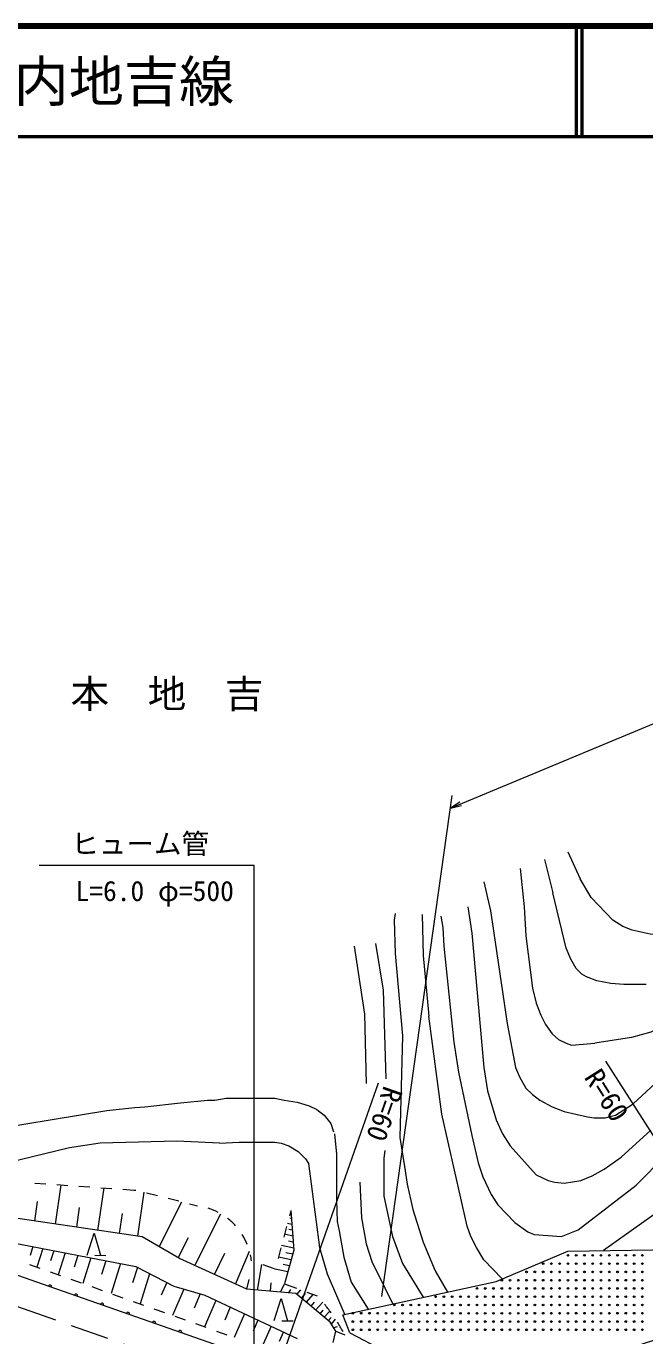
# Model space of a CAD drawing. Units: millimetres, scale not verified. Extents: x 40000 to 680000, y 20000 to 380000.
# Drawn here: x 247872 to 303972, y 261204 to 380000 of the extents above; entities that cross this region are included whole.
import ezdxf
from ezdxf.enums import TextEntityAlignment as Align

# ---------------------------------------------------------------- set-up
doc = ezdxf.new("R2010")
doc.units = ezdxf.units.MM
doc.header["$LTSCALE"] = 1000
doc.linetypes.add('CHAIN', pattern=[18.5, 12, -1.5, 3.5, -1.5])
for name, color, linetype, lineweight in [('M-BGD', 7, 'Continuous', 13), ('M-BMK', 2, 'CHAIN', 13), ('M-STR-HTXT', 7, 'Continuous', 13), ('M-TTL', 2, 'Continuous', 140), ('M-TTL-LINE', 7, 'Continuous', 50)]:
    doc.layers.add(name, color=color, linetype=linetype, lineweight=lineweight)
doc.layers.add('M-BMK-HTXT', color=7, linetype='Continuous')
doc.layers.add('M-TTL-TXT', color=7, linetype='Continuous')
doc.styles.add('ＭＳ ゴシック', font='')
doc.styles.get('ＭＳ ゴシック').set_extended_font_data('MS Gothic')

# ---------------------------------------------------------------- blocks, each defined once
blk = doc.blocks.new('針葉樹林')
at = {"color": 7, "linetype": 'Continuous', "lineweight": 13}
for p, q in [((-0.6, 0), (0, 2)), ((0, 2), (0.6, 0)), ((0.1, 0), (1.1, 0))]:
    blk.add_line(p, q, dxfattribs=at)
blk = doc.blocks.new('open_arrow')
at = {"color": 0, "linetype": 'Continuous', "lineweight": -2}
blk.add_lwpolyline([(7.5, 1.25), (0, 0), (7.5, -1.25)], dxfattribs=at)

msp = doc.modelspace()

# ---------------------------------------------------------------- linework, layer by layer
at = {"layer": 'M-BGD'}
for p, q in [((294880, 304425), (295642, 301377)), ((296997, 305103), (298098, 302647)), ((292679, 303579), (293018, 300107)), ((289377, 302393), (289970, 299769)), ((287938, 300107), (288276, 297737)), ((289970, 299769), (290139, 298753)), ((285482, 299261), (285652, 298245)), ((285652, 298245), (285736, 296551)), ((264993, 282581), (266009, 282751)), ((266009, 282751), (267110, 282751)), ((267110, 282751), (270412, 282751)), ((270412, 282751), (271258, 282581)), ((242980, 279618), (255172, 281650)), ((255172, 281650), (257712, 281904)), ((257712, 281904), (258643, 281989)), ((258643, 281989), (261860, 282327)), ((261860, 282327), (264316, 282581)), ((264316, 282581), (264993, 282581)), ((271258, 282581), (272444, 282412)), ((275830, 279533), (276000, 277671)), ((276000, 277671), (276000, 275300)), ((222329, 275323), (270632, 258472)), ((248654, 275058), (249651, 274988)), ((250531, 271336), (251055, 274890)), ((250649, 274917), (251647, 274847)), ((252644, 274777), (253642, 274706)), ((254376, 270769), (254943, 274615)), ((254639, 274636), (255637, 274566)), ((256634, 274495), (257632, 274425)), ((257632, 274425), (257827, 274411)), ((276000, 275300), (276000, 273522)), ((248643, 271615), (248902, 273374)), ((257997, 270236), (258585, 274221)), ((258797, 274167), (259766, 273923)), ((259942, 269278), (261989, 273363)), ((260736, 273679), (261706, 273435)), ((276000, 273522), (276084, 271575)), ((258403, 270176), (238955, 273043)), ((252452, 271053), (252716, 272848)), ((256333, 270481), (256603, 272312)), ((262676, 273190), (263401, 273008)), ((263159, 267579), (265514, 272278)), ((271867, 272567), (271741, 272095)), ((271867, 272567), (272148, 268958)), ((271484, 271129), (271226, 270162)), ((271964, 271313), (271557, 271403)), ((271924, 271833), (271792, 271866)), ((276084, 271575), (276254, 270728)), ((246534, 269669), (257802, 267489)), ((261772, 268211), (258403, 270176)), ((261665, 268273), (262586, 270111)), ((272048, 270243), (271292, 270411)), ((272090, 269694), (271668, 269788)), ((272006, 270779), (271678, 270852)), ((248475, 269294), (248228, 268502)), ((249368, 269121), (248840, 267432)), ((250379, 268925), (250090, 268000)), ((251405, 268727), (250784, 266740)), ((252568, 268502), (252230, 267424)), ((264938, 266768), (265899, 268686)), ((266856, 265894), (268126, 268888)), ((270969, 269196), (270711, 268230)), ((272133, 269144), (271020, 269390)), ((272148, 268958), (271306, 265910)), ((272051, 268607), (271421, 268746)), ((290504, 266143), (297000, 268870)), ((297000, 268870), (315947, 269171)), ((248157, 267675), (249099, 267340)), ((253746, 268274), (253018, 265945)), ((255082, 268015), (254690, 266761)), ((256437, 267753), (255585, 265031)), ((257957, 267409), (257516, 265999)), ((257802, 267489), (261270, 265705)), ((267887, 265424), (261772, 268211)), ((268851, 265341), (269234, 267670)), ((270306, 267313), (269357, 267629)), ((270453, 267263), (270306, 267313)), ((271906, 268083), (270741, 268341)), ((271757, 267545), (271168, 267675)), ((250041, 267005), (250983, 266669)), ((251925, 266334), (252868, 265998)), ((259069, 266837), (258212, 264096)), ((267887, 265424), (268093, 266298)), ((271608, 267005), (270453, 267261)), ((276589, 263096), (290504, 266143)), ((253810, 265663), (254752, 265328)), ((255694, 264992), (256636, 264657)), ((260613, 266043), (260111, 264888)), ((262163, 265443), (261127, 263058)), ((261270, 265705), (264077, 264883)), ((263662, 265004), (263103, 263717)), ((272318, 265043), (267887, 265424)), ((270015, 265241), (270082, 266015)), ((270936, 265162), (271311, 265928)), ((271306, 265910), (271455, 265856)), ((271455, 265856), (272394, 265513)), ((271696, 265096), (271862, 265419)), ((275446, 262436), (272318, 265043)), ((272427, 264952), (272789, 265369)), ((272824, 264622), (273187, 265040)), ((273277, 264243), (273902, 264963)), ((273334, 265170), (274273, 264827)), ((277336, 266084), (278878, 263616)), ((280402, 265563), (281080, 264124)), ((257578, 264321), (258520, 263986)), ((265077, 264400), (264043, 262020)), ((264077, 264883), (272438, 260973)), ((266384, 263804), (265875, 262633)), ((273702, 263890), (274021, 264258)), ((274123, 263539), (274759, 264271)), ((259462, 263651), (260404, 263315)), ((261346, 262980), (262288, 262645)), ((267675, 263200), (266744, 261058)), ((268880, 262637), (268441, 261628)), ((274517, 263211), (274795, 263531)), ((274908, 262885), (275402, 263453)), ((275274, 262580), (275514, 262857)), ((275551, 262275), (275925, 262705)), ((277220, 261471), (276589, 263096)), ((263230, 262309), (264172, 261974)), ((265115, 261638), (266057, 261303)), ((270075, 262078), (269246, 260168)), ((271192, 261556), (270819, 260698)), ((275967, 261634), (275446, 262436)), ((275707, 260592), (275967, 261634)), ((275760, 261954), (276108, 262047)), ((275967, 261634), (276755, 261308)), ((277220, 261471), (280336, 259835))]:
    msp.add_line(p, q, dxfattribs=at)
for points in [[(344834, 323306), (344072, 321528), (343225, 320089), (342463, 318988), (341362, 317887), (338145, 315601), (327731, 310183), (325530, 308913), (322905, 307135), (320365, 305272), (313930, 300023), (312830, 299345), (311475, 298668), (310374, 298245), (308596, 297737), (307496, 297567), (305548, 297567), (304448, 297652), (302839, 297991), (301992, 298329), (301061, 298922), (299114, 300954), (298098, 302647)], [(352200, 320935), (350168, 317718), (348474, 315347), (346781, 313315), (345342, 311876), (343987, 310691), (342378, 309421), (340262, 307897), (333488, 303833), (325699, 299769), (319180, 295874), (313084, 291133), (307750, 286730), (302924, 282243)], [(337129, 309167), (333065, 306457), (318926, 298160), (308173, 290709), (304532, 288762), (302754, 288254), (299452, 287746)], [(304109, 293080), (302077, 293080), (300892, 293165), (299622, 293419), (298690, 293757), (298267, 294011), (297759, 294519), (297251, 295366), (296828, 296382), (295642, 301377)], [(281334, 299515), (281249, 298922), (281334, 295874), (282011, 288423), (281757, 279195), (282180, 276570)], [(283789, 299430), (283874, 295705), (284382, 290201)], [(293018, 300107), (293187, 297483), (293780, 292741), (294118, 291387), (294542, 290286), (294965, 289439), (295558, 288593), (296150, 288085), (296828, 287746), (297336, 287577), (299452, 287746)], [(290139, 298753), (291494, 289524), (292256, 285545), (292594, 284698), (293187, 283682), (293780, 283089), (294457, 282581), (295558, 281989), (296658, 281565), (298775, 281057), (299368, 280973), (300384, 280973), (301315, 281227), (302924, 282243)], [(288276, 297737), (289377, 285545), (289716, 283428), (290478, 280803), (291070, 279533), (291748, 278433), (294118, 275808), (295219, 275300), (295812, 275131), (296658, 275046), (298182, 275300), (299198, 275723), (300299, 276316), (301823, 277417), (304532, 279872)], [(277608, 296551), (278540, 290371), (278709, 284105)], [(279556, 296805), (280233, 292572), (280487, 284529)], [(285736, 296551), (286668, 287831), (287091, 285121), (288276, 279364), (288869, 276909), (289292, 275639), (290054, 274030), (290647, 273099), (292171, 271490), (293356, 270643), (293949, 270389), (296404, 270220), (297928, 270813), (303178, 274877), (305887, 277586)], [(291026, 266376), (289377, 268103), (288700, 269204), (288192, 270220), (287853, 271151), (285567, 281311), (284382, 290201)], [(272444, 282412), (273544, 282073), (274222, 281735), (274899, 281227), (275492, 280465), (275746, 279703)], [(265416, 278687), (261522, 278856), (254579, 278687), (251785, 278263), (246197, 276909)], [(265416, 278687), (267194, 278771), (270412, 278771), (271004, 278687), (271682, 278433), (272528, 277925), (273206, 277247), (273460, 276824), (274476, 269204)], [(280402, 278009), (280318, 277332), (280318, 273861), (281080, 270220)], [(282180, 276570), (282434, 274961), (282942, 272675), (283874, 269712), (284974, 267087), (286087, 265165)], [(278116, 275131), (278286, 271913), (278709, 269543), (279217, 267934), (280402, 265563)], [(307834, 274623), (305972, 273014), (300214, 268950)], [(276254, 270728), (276674, 268330), (277336, 266084)], [(281080, 270220), (282011, 267765), (283874, 264717)], [(274476, 269204), (275153, 266833), (276762, 263108)]]:
    msp.add_lwpolyline(points, dxfattribs=at)
for centre in [(297001, 268500), (297750, 268500), (298501, 268500), (299251, 268500), (300000, 268500), (300751, 268500), (301500, 268500), (302250, 268500), (303001, 268500), (303750, 268500), (294751, 267750), (295500, 267750), (296250, 267750), (297001, 267750), (297750, 267750), (298501, 267750), (299251, 267750), (300000, 267750), (300751, 267751), (301500, 267751), (302250, 267751), (303001, 267751), (303750, 267751), (291001, 266251), (291750, 266251), (292500, 266251), (293251, 267001), (293251, 266251), (294000, 267001), (294000, 266250), (294751, 267001), (294751, 266250), (295501, 267001), (295501, 266250), (296250, 267001), (296250, 266250), (297001, 267001), (297001, 266250), (297750, 267001), (297750, 266250), (298500, 266250), (298501, 267001), (299251, 267001), (299251, 266250), (300000, 267001), (300000, 266250), (300751, 267001), (300751, 266250), (301500, 267001), (301501, 266250), (302250, 267001), (302250, 266250), (303001, 267000), (303001, 266250), (303750, 267000), (303750, 266250), (288751, 265500), (289501, 265500), (290250, 265500), (291001, 265500), (291750, 265500), (292500, 265500), (293251, 265500), (294000, 265500), (294751, 265500), (295501, 265500), (296250, 265500), (297001, 265501), (297750, 265501), (298500, 265501), (299251, 265501), (300000, 265501), (300751, 265501), (301501, 265501), (302250, 265501), (303001, 265501), (303750, 265501), (281251, 264001), (282000, 264001), (282750, 264001), (283501, 264001), (284250, 264001), (285001, 264750), (285001, 264001), (285751, 264750), (285751, 264001), (286500, 264750), (286500, 264001), (287251, 264750), (287251, 264001), (288000, 264751), (288000, 264001), (288750, 264001), (288751, 264751), (289501, 264751), (289501, 264001), (290250, 264751), (290250, 264001), (291001, 264751), (291001, 264000), (291750, 264751), (291751, 264000), (292500, 264751), (292500, 264000), (293251, 264751), (293251, 264000), (294000, 264751), (294000, 264000), (294751, 264751), (294751, 264000), (295501, 264751), (295501, 264000), (296250, 264751), (296250, 264000), (297001, 264751), (297001, 264000), (297750, 264751), (297750, 264000), (298500, 264751), (298500, 264000), (299251, 264751), (299251, 264000), (300000, 264750), (300000, 264000), (300751, 264750), (300751, 264000), (301501, 264750), (301501, 264000), (302250, 264750), (302250, 264000), (303001, 264750), (303001, 264001), (303750, 264750), (303750, 264001), (277501, 263251), (277501, 262500), (278250, 263251), (278250, 262500), (279000, 262500), (279001, 263251), (279751, 263251), (279751, 262500), (280500, 263251), (280500, 262500), (281251, 263250), (281251, 262500), (282001, 263250), (282001, 262500), (282750, 263250), (282750, 262500), (283501, 263250), (283501, 262500), (284250, 263250), (284250, 262501), (285001, 263250), (285001, 262501), (285751, 263250), (285751, 262501), (286500, 263250), (286500, 262501), (287251, 263250), (287251, 262501), (288000, 263250), (288001, 262501), (288750, 263250), (288750, 262501), (289501, 263250), (289501, 262501), (290250, 263250), (290250, 262501), (291001, 263250), (291001, 262501), (291751, 263250), (291751, 262501), (292500, 263250), (292500, 262501), (293251, 263250), (293251, 262501), (294000, 263251), (294000, 262501), (294750, 263251), (294750, 262501), (295501, 263251), (295501, 262501), (296250, 263251), (296250, 262501), (297001, 263251), (297001, 262500), (297751, 263251), (297751, 262500), (298500, 263251), (298500, 262500), (299251, 263251), (299251, 262500), (300000, 263251), (300000, 262500), (300750, 263251), (300750, 262500), (301501, 263251), (301501, 262500), (302250, 263251), (302250, 262500), (303001, 263251), (303001, 262500), (303750, 263251), (303751, 262500), (277501, 261751), (278250, 261751), (279000, 261751), (279751, 261751), (280500, 261751), (281251, 261751), (282001, 261751), (282750, 261751), (283501, 261751), (284250, 261751), (285000, 261751), (285751, 261751), (286500, 261751), (287251, 261750), (288001, 261750), (288750, 261750), (289501, 261750), (290250, 261750), (291000, 261750), (291751, 261750), (292500, 261750), (293251, 261750), (294000, 261750), (294750, 261750), (295501, 261750), (296250, 261750), (297001, 261750), (297751, 261750), (298500, 261750), (299251, 261751), (300000, 261751), (300750, 261751), (301501, 261751), (302250, 261751), (303001, 261751), (303751, 261751)]:
    msp.add_circle(centre, 75, dxfattribs=at)
for centre, radius, start, end in [((262632, 267355), 5705, 62.16377, 72.20715), ((262632, 267355), 5705, 42.07699, 52.12038), ((262632, 267355), 5705, 21.99021, 32.0336), ((262632, 267355), 5705, 6.64598, 11.94683), ((250021, 265662), 150, 340.76763, 160.76763), ((252381, 264839), 150, 340.76763, 160.76763), ((254742, 264015), 150, 340.76763, 160.76763), ((261512, 253194), 17268, 35.71787, 39.03584), ((288859, 307378), 49222, 266.07322, 299.28555), ((257102, 263192), 150, 340.76763, 160.76763), ((259463, 262368), 150, 340.76763, 160.76763), ((261823, 261545), 150, 340.76763, 160.76763), ((261512, 253194), 17268, 29.08194, 32.39991)]:
    msp.add_arc(centre, radius, start, end, dxfattribs=at)
at = {"layer": 'M-BMK'}
msp.add_line((169393, 291143), (260939, 258987), dxfattribs=at)
at = {"layer": 'M-STR-HTXT'}
for p, q in [((286352, 309071), (355086, 337696)), ((280115, 264757), (286514, 310219)), ((316546, 260821), (300441, 286132)), ((269868, 255851), (279810, 284155))]:
    msp.add_line(p, q, dxfattribs=at)
msp.add_lwpolyline([(268549, 259523), (268549, 303874), (249060, 303874)], dxfattribs=at)
at = {"layer": 'M-TTL'}
msp.add_line((680000, 380000), (40000, 380000), dxfattribs=at)
at = {"layer": 'M-TTL-LINE'}
for p, q in [((297750, 380000), (297750, 370000)), ((298250, 380000), (298250, 370000)), ((40000, 370000), (680000, 370000))]:
    msp.add_line(p, q, dxfattribs=at)

# ---------------------------------------------------------------- block references
at = {"layer": 'M-BGD', "xscale": 1000, "yscale": 1000, "rotation": 359.24292}
for p in [(254006, 268513), (270968, 262579)]:
    msp.add_blockref('針葉樹林', p, dxfattribs=at)
at = {"layer": 'M-STR-HTXT', "xscale": 133, "yscale": 133, "rotation": 22.6}
msp.add_blockref('open_arrow', (286352, 309071), dxfattribs=at)

# ---------------------------------------------------------------- texts
at = {"layer": 'M-BMK-HTXT', "style": 'ＭＳ ゴシック'}
msp.add_text('本\u3000地\u3000吉', height=2566, dxfattribs=at).set_placement((251891, 317387), align=Align.BOTTOM_LEFT)
at = {"layer": 'M-STR-HTXT', "style": 'ＭＳ ゴシック'}
for s, p in [('ヒューム管', (258209, 304374)), ('L=6.0 φ=500', (259525, 300090))]:
    msp.add_text(s, height=1833, dxfattribs=at).set_placement(p, align=Align.BOTTOM_CENTER)
for rotation, p in [(302.216, (297953, 284365)), (250.779, (279810, 284155))]:
    msp.add_text('R=60', height=1833, rotation=rotation, dxfattribs=at).set_placement(p, align=Align.BOTTOM_LEFT)
at = {"layer": 'M-TTL-TXT', "style": 'ＭＳ ゴシック'}
msp.add_text('一般県道大河内地吉線', height=3666, dxfattribs=at).set_placement((216734, 375000), align=Align.MIDDLE_LEFT)

doc.saveas('drawing.dxf')
